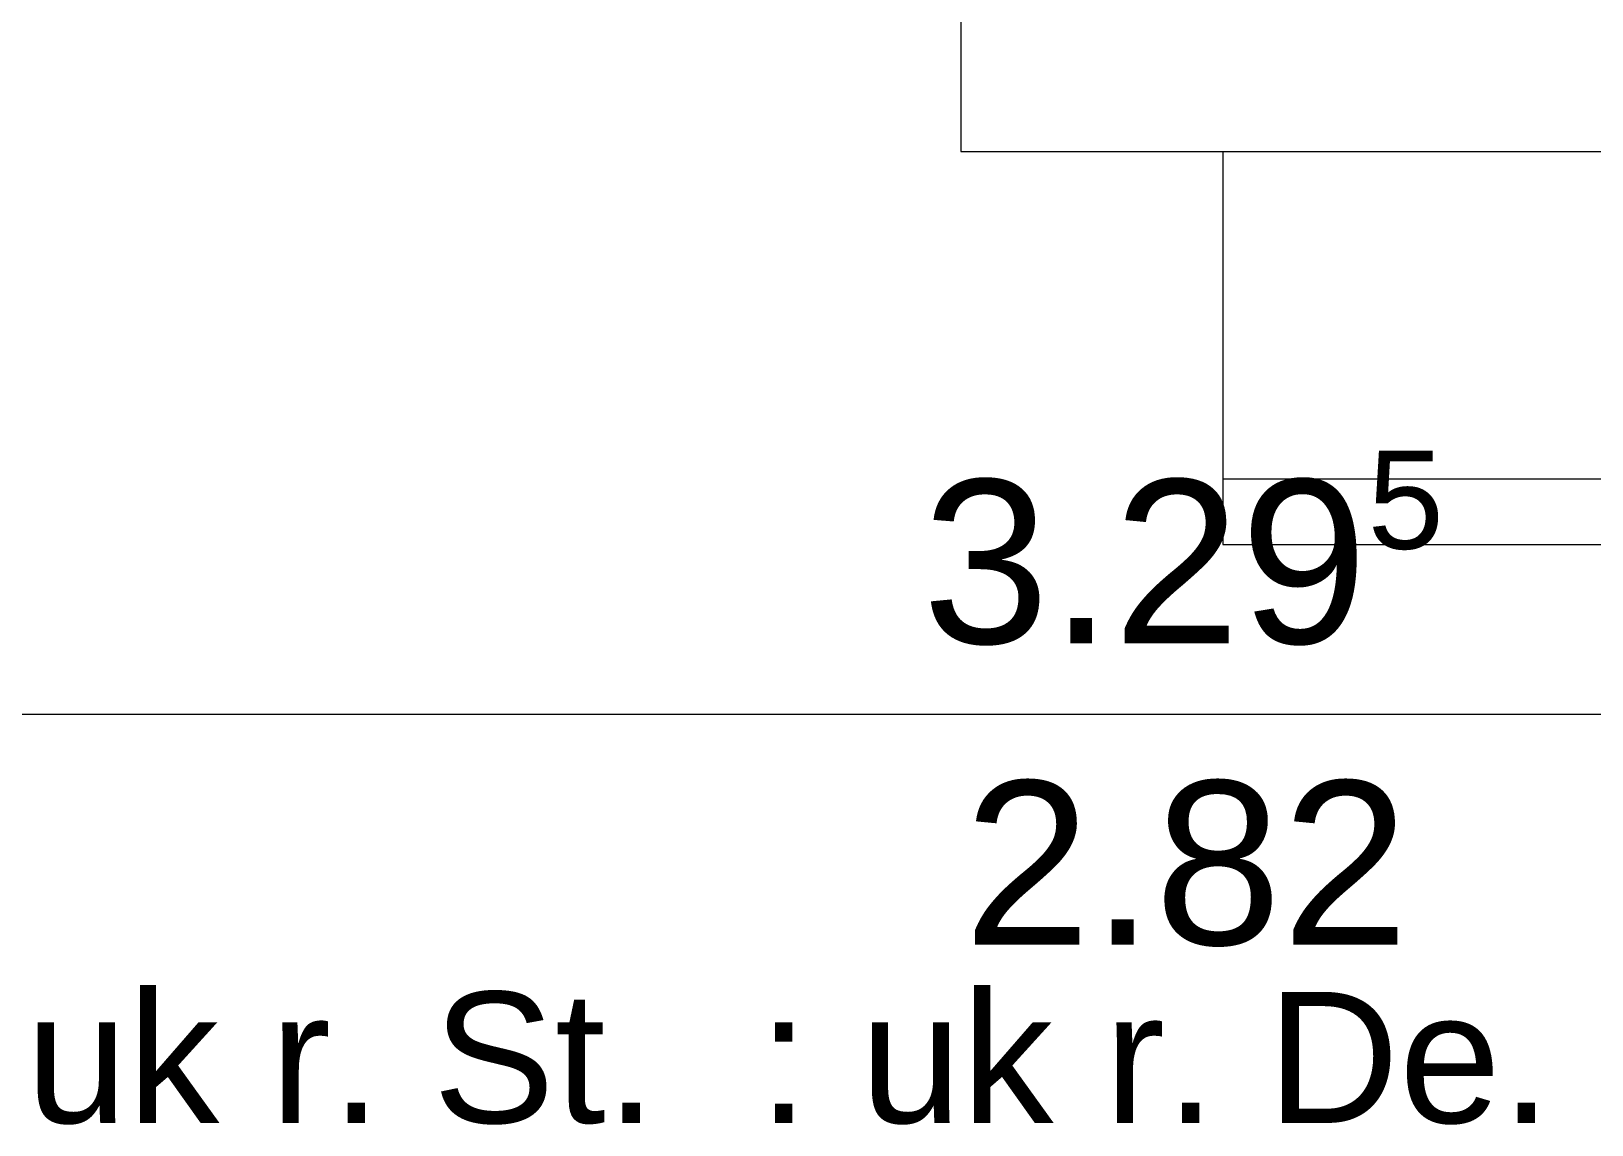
# Model space of a CAD drawing. Header units: metres. Extents: x 0.003 to 0.843, y 0.003 to 0.597.
# Drawn here: x 0.40538 to 0.42919, y 0.21193 to 0.22862 of the extents above; entities that cross this region are included whole.
import ezdxf

# ---------------------------------------------------------------- set-up
doc = ezdxf.new("R2010")
doc.units = ezdxf.units.M
doc.linetypes.add('AUSGEZOGEN', pattern=[0])
doc.layers.add('Moebel', color=7, linetype='AUSGEZOGEN', lineweight=13, true_color=0xababab)
doc.layers.add('Text Koten', color=7, linetype='AUSGEZOGEN', lineweight=25)
doc.layers.add('Werkplan- Ausfuehrungsmasse', color=7, linetype='AUSGEZOGEN', lineweight=13)
doc.styles.add('ARIAL', font='ARIAL.TTF')

msp = doc.modelspace()

# ---------------------------------------------------------------- linework, layer by layer
at = {"layer": 'Moebel', "color": 253, "linetype": 'AUSGEZOGEN', "lineweight": 13, "true_color": 0xababab}
for p, q in [((0.41956, 0.242787), (0.41956, 0.226787)), ((0.41956, 0.226787), (0.47556, 0.226787)), ((0.42356, 0.226787), (0.42356, 0.220787)), ((0.43256, 0.221787), (0.42356, 0.221787)), ((0.42356, 0.220787), (0.43256, 0.220787))]:
    msp.add_line(p, q, dxfattribs=at)
at = {"layer": 'Werkplan- Ausfuehrungsmasse', "color": 7, "linetype": 'AUSGEZOGEN', "lineweight": 13}
msp.add_line((0.38996, 0.218197), (0.45586, 0.218197), dxfattribs=at)

# ---------------------------------------------------------------- texts
at = {"layer": 'Text Koten', "color": 7, "linetype": 'AUSGEZOGEN', "lineweight": 18, "insert": (0.405293, 0.211931), "char_height": 0.002, "width": 0.001, "attachment_point": 7, "style": 'ARIAL'}
msp.add_mtext('uk\\~r.\\~St.\\~\\~:\\~uk\\~r.\\~De.', dxfattribs=at)
at = {"layer": 'Werkplan- Ausfuehrungsmasse', "color": 7, "linetype": 'AUSGEZOGEN', "lineweight": 25, "attachment_point": 7, "style": 'ARIAL'}
for s, insert, char_height, width in [('5', (0.425768, 0.2207), 0.0015, 0.00075), ('3.29', (0.418971, 0.219242), 0.0025, 0.00125), ('2.82', (0.419603, 0.214644), 0.0025, 0.00125)]:
    msp.add_mtext(s, dxfattribs=dict(at, insert=insert, char_height=char_height, width=width))

doc.saveas('drawing.dxf')
